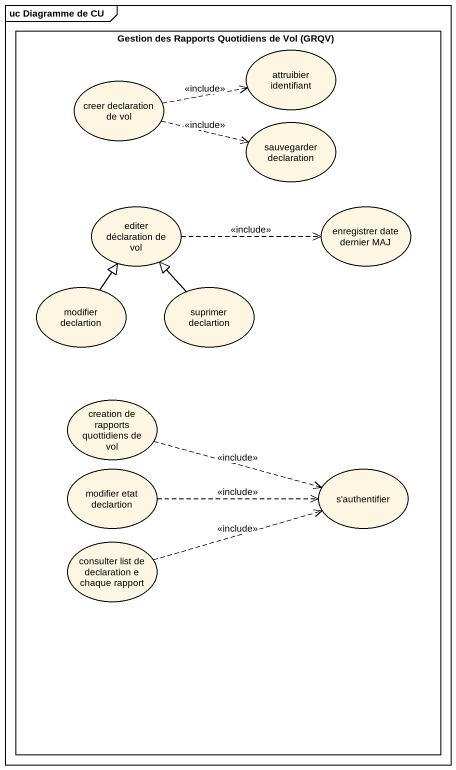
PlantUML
@startuml
mainframe uc Diagramme de CU
rectangle "Gestion des Rapports Quotidiens de Vol (GRQV)" as Gestion_des_Rapports {
  usecase "attruibier identifiant" as attruibier_identifiant
  usecase "creer declaration de vol" as creer_declaration_de_vol
  usecase "sauvegarder declaration" as sauvegarder_declaration
  usecase "editer déclaration de vol" as editer_déclaration_de_vol
  usecase "enregistrer date dernier MAJ" as enregistrer_date_dernier_MAJ
  usecase "modifier declartion" as modifier_declartion
  usecase "suprimer declartion" as suprimer_declartion
  usecase "creation de rapports quottidiens de vol" as creation_de_rapports
  usecase "modifier etat declartion" as modifier_etat_declartion
  usecase "s'authentifier" as s_authentifier
  usecase "consulter list de declaration e chaque rapport" as consulter_list_de
}
creer_declaration_de_vol .right.> attruibier_identifiant : <<include>>
creer_declaration_de_vol .right.> sauvegarder_declaration : <<include>>
editer_déclaration_de_vol .right.> enregistrer_date_dernier_MAJ : <<include>>
modifier_declartion -up-|> editer_déclaration_de_vol
suprimer_declartion -up-|> editer_déclaration_de_vol
creation_de_rapports .right.> s_authentifier : <<include>>
modifier_etat_declartion .right.> s_authentifier : <<include>>
consulter_list_de .right.> s_authentifier : <<include>>
@enduml
